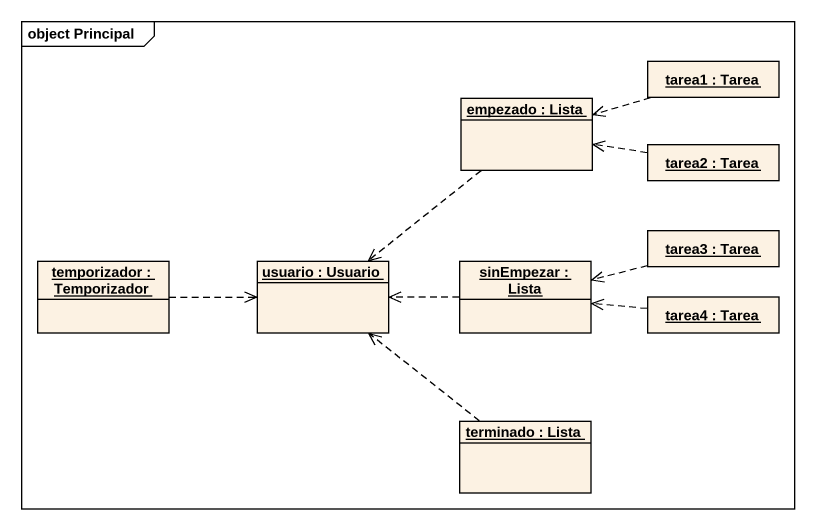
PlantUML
@startuml
mainframe object Principal
hide circle
hide empty members
object "tarea1 : Tarea" as tarea1
object "empezado : Lista" as empezado
object "tarea2 : Tarea" as tarea2
object "tarea3 : Tarea" as tarea3
object "temporizador : Temporizador" as temporizador
object "usuario : Usuario" as usuario
object "sinEmpezar : Lista" as sinEmpezar
object "tarea4 : Tarea" as tarea4
object "terminado : Lista" as terminado
tarea1 .left.> empezado
empezado ..> usuario
tarea2 .left.> empezado
tarea3 .left.> sinEmpezar
temporizador .right.> usuario
sinEmpezar .left.> usuario
tarea4 .left.> sinEmpezar
terminado .up.> usuario
@enduml
